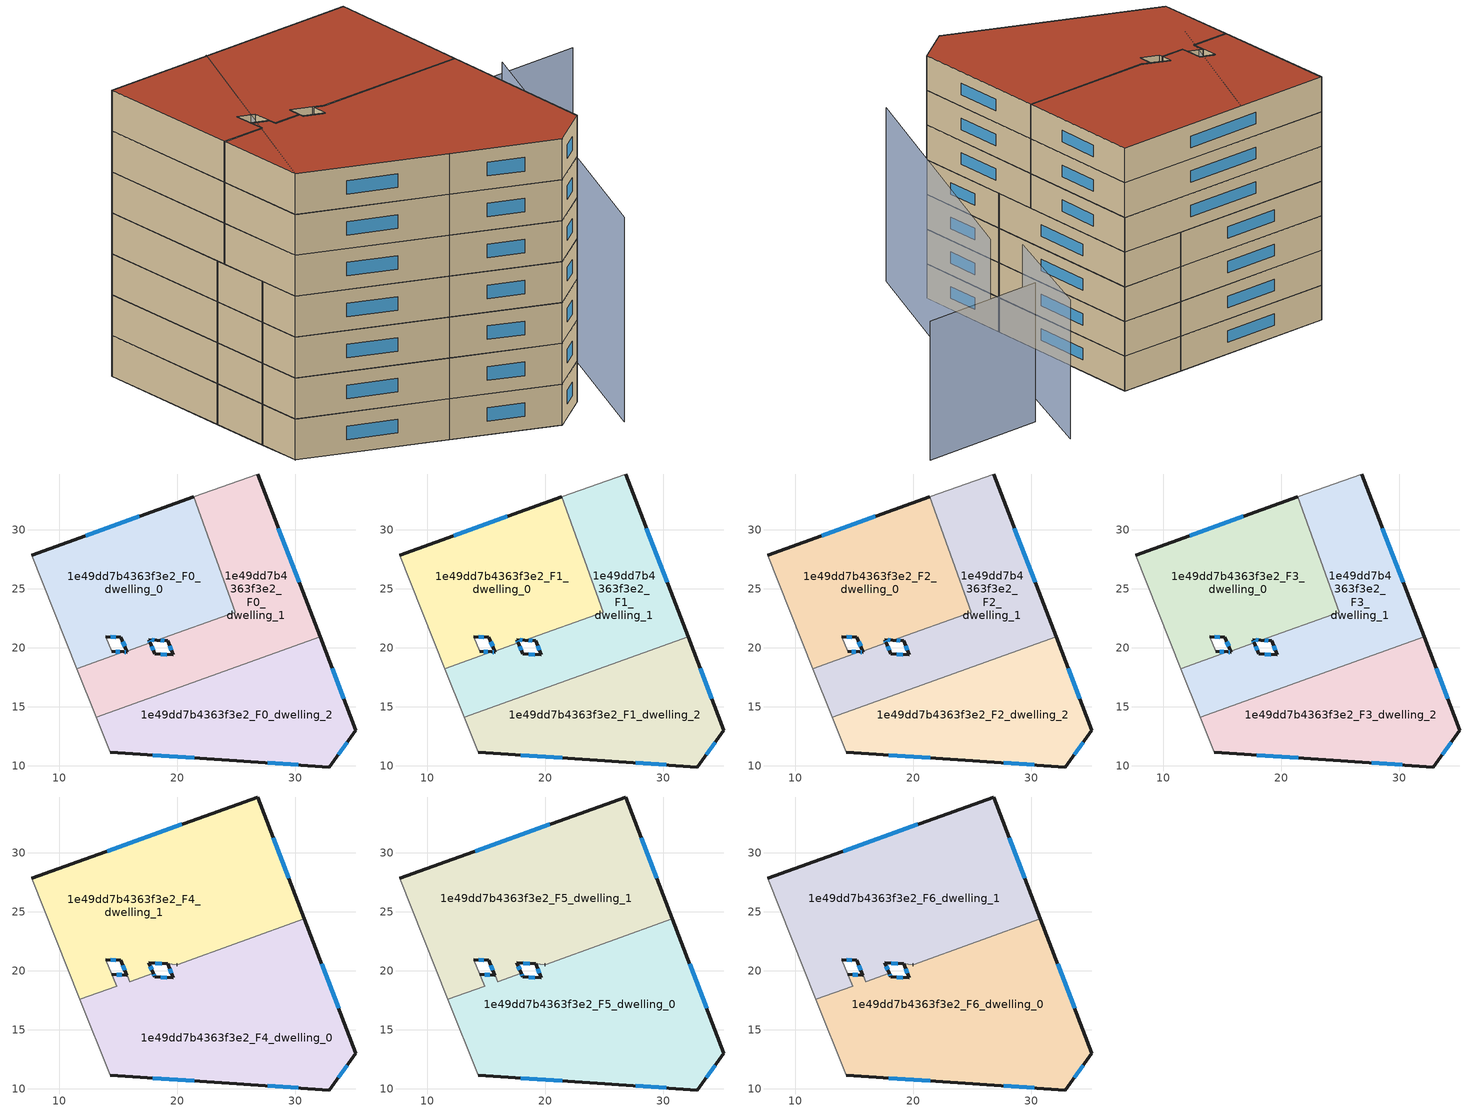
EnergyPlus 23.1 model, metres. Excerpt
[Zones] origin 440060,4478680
1e49dd7b4363f3e2_F0_dwelling_0
 floor ground (EU_floor_Construction): 24.89,23.01 21.39,32.78 7.65,27.85 11.5,18.21 15.48,19.64 14.46,19.7 13.94,20.95 15.21,20.88 15.7,19.72 17.69,20.43 17.59,20.68 18.27,20.64 z0
 wall outside (EU_wall_Construction): 18.27,20.64 17.59,20.68 17.69,20.43 / 15.7,19.72 15.21,20.88 13.94,20.95 / 14.46,19.7 15.48,19.64 / 7.65,27.85 21.39,32.78 z0:3
 wall adiabatic (EU_wall_Construction): 13.94,20.95 14.46,19.7 / 11.5,18.21 7.65,27.85 z0:3
 wall to 1e49dd7b4363f3e2_F0_dwelling_1 (EU_wall_Construction): 21.39,32.78 24.89,23.01 18.27,20.64 / 17.69,20.43 15.7,19.72 / 15.48,19.64 11.5,18.21 z0:3
 window (EU_Window_Construction): 18.04,20.65 17.82,20.67 / 17.63,20.6 17.66,20.52 / 15.54,20.11 15.37,20.49 / 14.78,20.9 14.36,20.93 / 14.8,19.68 15.14,19.66 / 12.24,29.5 16.8,31.13 z1:2
1e49dd7b4363f3e2_F0_dwelling_1
 floor ground (EU_floor_Construction): 32.1,20.93 26.8,34.72 21.39,32.78 24.89,23.01 18.27,20.64 19.21,20.57 19.64,19.39 18.07,19.49 17.69,20.43 15.7,19.72 15.74,19.62 15.48,19.64 11.5,18.21 13.13,14.12 z0
 wall outside (EU_wall_Construction): 15.48,19.64 15.74,19.62 15.7,19.72 / 17.69,20.43 18.07,19.49 19.64,19.39 19.21,20.57 18.27,20.64 / 26.8,34.72 32.1,20.93 z0:3
 wall adiabatic (EU_wall_Construction): 21.39,32.78 26.8,34.72 / 13.13,14.12 11.5,18.21 z0:3
 wall to 1e49dd7b4363f3e2_F0_dwelling_2 (EU_wall_Construction): 32.1,20.93 13.13,14.13 z0:3
 window (EU_Window_Construction): 15.57,19.63 15.65,19.63 / 17.82,20.12 17.95,19.81 / 18.6,19.46 19.12,19.43 / 19.5,19.79 19.35,20.18 / 18.89,20.59 18.58,20.62 / 28.57,30.11 30.33,25.54 z1:2
1e49dd7b4363f3e2_F0_dwelling_2
 floor ground (EU_floor_Construction): 32.89,9.89 35.14,13.02 32.1,20.93 13.13,14.12 14.33,11.13 25.04,10.43 z0
 wall outside (EU_wall_Construction): 32.1,20.93 35.14,13.02 32.89,9.89 25.04,10.43 14.33,11.13 z0:3
 wall adiabatic (EU_wall_Construction): 14.33,11.13 13.13,14.12 z0:3
 window (EU_Window_Construction): 33.12,18.28 34.13,15.66 / 34.39,11.97 33.64,10.94 / 30.26,10.08 27.66,10.25 / 21.46,10.67 17.91,10.9 z1:2
1e49dd7b4363f3e2_F1_dwelling_0
 floor to 1e49dd7b4363f3e2_F0_dwelling_0 (EU_floor_Construction): 24.89,23.01 21.39,32.78 7.65,27.85 11.5,18.21 15.48,19.64 14.46,19.7 13.94,20.95 15.21,20.88 15.7,19.72 17.69,20.43 17.59,20.68 18.27,20.64 z3
 wall outside (EU_wall_Construction): 18.27,20.64 17.59,20.68 17.69,20.43 / 15.7,19.72 15.21,20.88 13.94,20.95 / 14.46,19.7 15.48,19.64 / 7.65,27.85 21.39,32.78 z3:6
 wall adiabatic (EU_wall_Construction): 13.94,20.95 14.46,19.7 / 11.5,18.21 7.65,27.85 z3:6
 wall to 1e49dd7b4363f3e2_F1_dwelling_1 (EU_wall_Construction): 21.39,32.78 24.89,23.01 18.27,20.64 / 17.69,20.43 15.7,19.72 / 15.48,19.64 11.5,18.21 z3:6
 window (EU_Window_Construction): 18.04,20.65 17.82,20.67 / 17.63,20.6 17.66,20.52 / 15.54,20.11 15.37,20.49 / 14.78,20.9 14.36,20.93 / 14.8,19.68 15.14,19.66 / 12.24,29.5 16.8,31.13 z4:5
1e49dd7b4363f3e2_F1_dwelling_1
 floor to 1e49dd7b4363f3e2_F0_dwelling_1 (EU_floor_Construction): 32.1,20.93 26.8,34.72 21.39,32.78 24.89,23.01 18.27,20.64 19.21,20.57 19.64,19.39 18.07,19.49 17.69,20.43 15.7,19.72 15.74,19.62 15.48,19.64 11.5,18.21 13.13,14.12 z3
 wall outside (EU_wall_Construction): 15.48,19.64 15.74,19.62 15.7,19.72 / 17.69,20.43 18.07,19.49 19.64,19.39 19.21,20.57 18.27,20.64 / 26.8,34.72 32.1,20.93 z3:6
 wall adiabatic (EU_wall_Construction): 21.39,32.78 26.8,34.72 / 13.13,14.12 11.5,18.21 z3:6
 wall to 1e49dd7b4363f3e2_F1_dwelling_2 (EU_wall_Construction): 32.1,20.93 13.13,14.13 z3:6
 window (EU_Window_Construction): 15.57,19.63 15.65,19.63 / 17.82,20.12 17.95,19.81 / 18.6,19.46 19.12,19.43 / 19.5,19.79 19.35,20.18 / 18.89,20.59 18.58,20.62 / 28.57,30.11 30.33,25.54 z4:5
1e49dd7b4363f3e2_F1_dwelling_2
 floor to 1e49dd7b4363f3e2_F0_dwelling_2 (EU_floor_Construction): 32.89,9.89 35.14,13.02 32.1,20.93 13.13,14.12 14.33,11.13 25.04,10.43 z3
 wall outside (EU_wall_Construction): 32.1,20.93 35.14,13.02 32.89,9.89 25.04,10.43 14.33,11.13 z3:6
 wall adiabatic (EU_wall_Construction): 14.33,11.13 13.13,14.12 z3:6
 window (EU_Window_Construction): 33.12,18.28 34.13,15.66 / 34.39,11.97 33.64,10.94 / 30.26,10.08 27.66,10.25 / 21.46,10.67 17.91,10.9 z4:5
1e49dd7b4363f3e2_F2_dwelling_0
 floor to 1e49dd7b4363f3e2_F1_dwelling_0 (EU_floor_Construction): 24.89,23.01 21.39,32.78 7.65,27.85 11.5,18.21 15.48,19.64 14.46,19.7 13.94,20.95 15.21,20.88 15.7,19.72 17.69,20.43 17.59,20.68 18.27,20.64 z6
 wall outside (EU_wall_Construction): 18.27,20.64 17.59,20.68 17.69,20.43 / 15.7,19.72 15.21,20.88 13.94,20.95 / 14.46,19.7 15.48,19.64 / 7.65,27.85 21.39,32.78 z6:9
 wall adiabatic (EU_wall_Construction): 13.94,20.95 14.46,19.7 / 11.5,18.21 7.65,27.85 z6:9
 wall to 1e49dd7b4363f3e2_F2_dwelling_1 (EU_wall_Construction): 21.39,32.78 24.89,23.01 18.27,20.64 / 17.69,20.43 15.7,19.72 / 15.48,19.64 11.5,18.21 z6:9
 window (EU_Window_Construction): 18.04,20.65 17.82,20.67 / 17.63,20.6 17.66,20.52 / 15.54,20.11 15.37,20.49 / 14.78,20.9 14.36,20.93 / 14.8,19.68 15.14,19.66 / 12.24,29.5 16.8,31.13 z7:8
1e49dd7b4363f3e2_F2_dwelling_1
 floor to 1e49dd7b4363f3e2_F1_dwelling_1 (EU_floor_Construction): 32.1,20.93 26.8,34.72 21.39,32.78 24.89,23.01 18.27,20.64 19.21,20.57 19.64,19.39 18.07,19.49 17.69,20.43 15.7,19.72 15.74,19.62 15.48,19.64 11.5,18.21 13.13,14.12 z6
 wall outside (EU_wall_Construction): 15.48,19.64 15.74,19.62 15.7,19.72 / 17.69,20.43 18.07,19.49 19.64,19.39 19.21,20.57 18.27,20.64 / 26.8,34.72 32.1,20.93 z6:9
 wall adiabatic (EU_wall_Construction): 21.39,32.78 26.8,34.72 / 13.13,14.12 11.5,18.21 z6:9
 wall to 1e49dd7b4363f3e2_F2_dwelling_2 (EU_wall_Construction): 32.1,20.93 13.13,14.13 z6:9
 window (EU_Window_Construction): 15.57,19.63 15.65,19.63 / 17.82,20.12 17.95,19.81 / 18.6,19.46 19.12,19.43 / 19.5,19.79 19.35,20.18 / 18.89,20.59 18.58,20.62 / 28.57,30.11 30.33,25.54 z7:8
1e49dd7b4363f3e2_F2_dwelling_2
 floor to 1e49dd7b4363f3e2_F1_dwelling_2 (EU_floor_Construction): 32.89,9.89 35.14,13.02 32.1,20.93 13.13,14.12 14.33,11.13 25.04,10.43 z6
 wall outside (EU_wall_Construction): 32.1,20.93 35.14,13.02 32.89,9.89 25.04,10.43 14.33,11.13 z6:9
 wall adiabatic (EU_wall_Construction): 14.33,11.13 13.13,14.12 z6:9
 window (EU_Window_Construction): 33.12,18.28 34.13,15.66 / 34.39,11.97 33.64,10.94 / 30.26,10.08 27.66,10.25 / 21.46,10.67 17.91,10.9 z7:8
1e49dd7b4363f3e2_F3_dwelling_0
 floor to 1e49dd7b4363f3e2_F2_dwelling_0 (EU_floor_Construction): 24.89,23.01 21.39,32.78 7.65,27.85 11.5,18.21 15.48,19.64 14.46,19.7 13.94,20.95 15.21,20.88 15.7,19.72 17.69,20.43 17.59,20.68 18.27,20.64 z9
 wall outside (EU_wall_Construction): 18.27,20.64 17.59,20.68 17.69,20.43 / 15.7,19.72 15.21,20.88 13.94,20.95 / 14.46,19.7 15.48,19.64 / 7.65,27.85 21.39,32.78 z9:12
 wall adiabatic (EU_wall_Construction): 13.94,20.95 14.46,19.7 / 11.5,18.21 7.65,27.85 z9:12
 wall to 1e49dd7b4363f3e2_F3_dwelling_1 (EU_wall_Construction): 21.39,32.78 24.89,23.01 18.27,20.64 / 17.69,20.43 15.7,19.72 / 15.48,19.64 11.5,18.21 z9:12
 window (EU_Window_Construction): 18.04,20.65 17.82,20.67 / 17.63,20.6 17.66,20.52 / 15.54,20.11 15.37,20.49 / 14.78,20.9 14.36,20.93 / 14.8,19.68 15.14,19.66 / 12.24,29.5 16.8,31.13 z10:11
1e49dd7b4363f3e2_F3_dwelling_1
 floor to 1e49dd7b4363f3e2_F2_dwelling_1 (EU_floor_Construction): 32.1,20.93 26.8,34.72 21.39,32.78 24.89,23.01 18.27,20.64 19.21,20.57 19.64,19.39 18.07,19.49 17.69,20.43 15.7,19.72 15.74,19.62 15.48,19.64 11.5,18.21 13.13,14.12 z9
 wall outside (EU_wall_Construction): 15.48,19.64 15.74,19.62 15.7,19.72 / 17.69,20.43 18.07,19.49 19.64,19.39 19.21,20.57 18.27,20.64 / 26.8,34.72 32.1,20.93 z9:12
 wall adiabatic (EU_wall_Construction): 21.39,32.78 26.8,34.72 / 13.13,14.12 11.5,18.21 z9:12
 wall to 1e49dd7b4363f3e2_F3_dwelling_2 (EU_wall_Construction): 32.1,20.93 13.13,14.13 z9:12
 window (EU_Window_Construction): 15.57,19.63 15.65,19.63 / 17.82,20.12 17.95,19.81 / 18.6,19.46 19.12,19.43 / 19.5,19.79 19.35,20.18 / 18.89,20.59 18.58,20.62 / 28.57,30.11 30.33,25.54 z10:11
1e49dd7b4363f3e2_F3_dwelling_2
 floor to 1e49dd7b4363f3e2_F2_dwelling_2 (EU_floor_Construction): 32.89,9.89 35.14,13.02 32.1,20.93 13.13,14.12 14.33,11.13 25.04,10.43 z9
 wall outside (EU_wall_Construction): 32.1,20.93 35.14,13.02 32.89,9.89 25.04,10.43 14.33,11.13 z9:12
 wall adiabatic (EU_wall_Construction): 14.33,11.13 13.13,14.12 z9:12
 window (EU_Window_Construction): 33.12,18.28 34.13,15.66 / 34.39,11.97 33.64,10.94 / 30.26,10.08 27.66,10.25 / 21.46,10.67 17.91,10.9 z10:11
1e49dd7b4363f3e2_F4_dwelling_0
 floor to 1e49dd7b4363f3e2_F3_dwelling_0 (EU_floor_Construction): 15.48,19.64 14.46,19.7 14.62,19.33 z12
 floor to 1e49dd7b4363f3e2_F3_dwelling_1 (EU_floor_Construction): 32.1,20.93 30.77,24.39 19.97,20.52 19.21,20.57 19.64,19.39 18.07,19.49 17.95,19.79 15.97,19.08 15.74,19.62 15.48,19.64 14.62,19.33 14.88,18.69 11.75,17.57 13.13,14.13 z12
 floor to 1e49dd7b4363f3e2_F3_dwelling_2 (EU_floor_Construction): 32.89,9.89 35.14,13.02 32.1,20.93 13.13,14.13 14.33,11.13 25.04,10.43 z12
 wall outside (EU_wall_Construction): 14.46,19.7 15.74,19.62 / 17.95,19.79 18.07,19.49 19.64,19.39 19.21,20.57 / 30.77,24.39 35.14,13.02 32.89,9.89 25.04,10.43 14.33,11.13 z12:15; 15.97,19.08,15 15.98,19.08,12 15.98,19.08,15; 19.97,20.52,15 19.98,20.52,12 19.98,20.52,15
 wall adiabatic (EU_wall_Construction): 14.33,11.13 11.75,17.57 14.89,18.69 14.46,19.7 z12:15
 wall to 1e49dd7b4363f3e2_F4_dwelling_1 (EU_wall_Construction): 15.74,19.62 15.97,19.08 / 15.98,19.08 17.95,19.79 / 19.21,20.57 19.97,20.52 / 19.98,20.52 30.77,24.39 z12:15
 window (EU_Window_Construction): 14.89,19.67 15.31,19.65 / 17.99,19.69 18.03,19.59 / 18.6,19.46 19.12,19.43 / 19.5,19.79 19.35,20.18 / 32.23,20.59 33.68,16.82 / 34.39,11.97 33.64,10.94 / 30.26,10.08 27.66,10.25 / 21.46,10.67 17.91,10.9 z13:14
1e49dd7b4363f3e2_F4_dwelling_1
 floor to 1e49dd7b4363f3e2_F3_dwelling_0 (EU_floor_Construction): 24.89,23.01 21.39,32.78 7.65,27.85 11.5,18.21 14.62,19.33 13.94,20.95 15.21,20.88 15.7,19.72 17.69,20.43 17.59,20.68 18.27,20.64 z12
 floor to 1e49dd7b4363f3e2_F3_dwelling_1 (EU_floor_Construction): 17.95,19.79 17.69,20.43 15.7,19.72 15.72,19.67 15.75,19.61 15.98,19.08 z12; 30.77,24.39 26.8,34.72 21.39,32.78 24.89,23.01 18.27,20.64 19.98,20.52 z12; 14.88,18.69 14.62,19.33 11.5,18.21 11.75,17.57 z12
 wall outside (EU_wall_Construction): 15.74,19.63 15.21,20.88 13.94,20.95 / 7.65,27.85 26.8,34.72 30.77,24.39 / 19.21,20.57 17.59,20.68 17.95,19.79 z12:15; 15.74,19.63,15 15.74,19.62,12 15.74,19.63,12; 19.97,20.52,15 19.98,20.52,12 19.97,20.52,12; 15.97,19.08,15 15.98,19.08,12 15.97,19.08,12
 wall adiabatic (EU_wall_Construction): 13.94,20.95 14.89,18.69 / 14.88,18.69 11.75,17.57 7.65,27.85 z12:15; 14.88,18.69,15 14.89,18.69,12 14.88,18.69,12
 window (EU_Window_Construction): 15.56,20.05 15.39,20.46 / 14.78,20.9 14.36,20.93 / 14.05,30.14 20.4,32.42 / 28.13,31.27 29.44,27.84 / 17.71,20.39 17.83,20.09 / 18.67,20.61 18.13,20.65 z13:14
1e49dd7b4363f3e2_F5_dwelling_0
 floor to 1e49dd7b4363f3e2_F4_dwelling_0 (EU_floor_Construction): 32.89,9.89 35.14,13.02 30.77,24.39 19.97,20.52 19.21,20.57 19.64,19.39 18.07,19.49 17.95,19.79 15.97,19.08 15.74,19.62 14.46,19.7 14.88,18.69 11.75,17.57 14.33,11.13 25.04,10.43 z15
 wall outside (EU_wall_Construction): 14.46,19.7 15.74,19.62 / 17.95,19.79 18.07,19.49 19.64,19.39 19.21,20.57 / 30.77,24.39 35.14,13.02 32.89,9.89 25.04,10.43 14.33,11.13 z15:18; 15.97,19.08,18 15.98,19.08,15 15.98,19.08,18; 19.97,20.52,18 19.98,20.52,15 19.98,20.52,18
 wall adiabatic (EU_wall_Construction): 14.33,11.13 11.75,17.57 14.89,18.69 14.46,19.7 z15:18
 wall to 1e49dd7b4363f3e2_F5_dwelling_1 (EU_wall_Construction): 15.74,19.62 15.97,19.08 / 15.98,19.08 17.95,19.79 / 19.21,20.57 19.97,20.52 / 19.98,20.52 30.77,24.39 z15:18
 window (EU_Window_Construction): 14.89,19.67 15.31,19.65 / 17.99,19.69 18.03,19.59 / 18.6,19.46 19.12,19.43 / 19.5,19.79 19.35,20.18 / 32.23,20.59 33.68,16.82 / 34.39,11.97 33.64,10.94 / 30.26,10.08 27.66,10.25 / 21.46,10.67 17.91,10.9 z16:17
1e49dd7b4363f3e2_F5_dwelling_1
 floor to 1e49dd7b4363f3e2_F4_dwelling_1 (EU_floor_Construction): 30.77,24.39 26.8,34.72 7.65,27.85 11.75,17.57 14.88,18.69 13.94,20.95 15.21,20.88 15.98,19.08 17.95,19.79 17.59,20.68 19.98,20.52 z15
 wall outside (EU_wall_Construction): 15.74,19.63 15.21,20.88 13.94,20.95 / 7.65,27.85 26.8,34.72 30.77,24.39 / 19.21,20.57 17.59,20.68 17.95,19.79 z15:18; 15.74,19.63,18 15.74,19.62,15 15.74,19.63,15; 19.97,20.52,18 19.98,20.52,15 19.97,20.52,15; 15.97,19.08,18 15.98,19.08,15 15.97,19.08,15
 wall adiabatic (EU_wall_Construction): 13.94,20.95 14.89,18.69 / 14.88,18.69 11.75,17.57 7.65,27.85 z15:18; 14.88,18.69,18 14.89,18.69,15 14.88,18.69,15
 window (EU_Window_Construction): 15.56,20.05 15.39,20.46 / 14.78,20.9 14.36,20.93 / 14.05,30.14 20.4,32.42 / 28.13,31.27 29.44,27.84 / 17.71,20.39 17.83,20.09 / 18.67,20.61 18.13,20.65 z16:17
1e49dd7b4363f3e2_F6_dwelling_0
 floor to 1e49dd7b4363f3e2_F5_dwelling_0 (EU_floor_Construction): 32.89,9.89 35.14,13.02 30.77,24.39 19.97,20.52 19.21,20.57 19.64,19.39 18.07,19.49 17.95,19.79 15.97,19.08 15.74,19.62 14.46,19.7 14.88,18.69 11.75,17.57 14.33,11.13 25.04,10.43 z18
 wall outside (EU_wall_Construction): 14.46,19.7 15.74,19.62 / 17.95,19.79 18.07,19.49 19.64,19.39 19.21,20.57 / 30.77,24.39 35.14,13.02 32.89,9.89 25.04,10.43 14.33,11.13 z18:21; 15.97,19.08,21 15.98,19.08,18 15.98,19.08,21; 19.97,20.52,21 19.98,20.52,18 19.98,20.52,21
 wall adiabatic (EU_wall_Construction): 14.33,11.13 11.75,17.57 14.89,18.69 14.46,19.7 z18:21
 wall to 1e49dd7b4363f3e2_F6_dwelling_1 (EU_wall_Construction): 15.74,19.62 15.97,19.08 / 15.98,19.08 17.95,19.79 / 19.21,20.57 19.97,20.52 / 19.98,20.52 30.77,24.39 z18:21
 window (EU_Window_Construction): 14.89,19.67 15.31,19.65 / 17.99,19.69 18.03,19.59 / 18.6,19.46 19.12,19.43 / 19.5,19.79 19.35,20.18 / 32.23,20.59 33.68,16.82 / 34.39,11.97 33.64,10.94 / 30.26,10.08 27.66,10.25 / 21.46,10.67 17.91,10.9 z19:20
 roof outside (EU_roof_Construction): 30.77,24.39 35.14,13.02 32.89,9.89 25.04,10.43 14.33,11.13 11.75,17.57 14.88,18.69 14.46,19.7 15.74,19.62 15.97,19.08 17.95,19.79 18.07,19.49 19.64,19.39 19.21,20.57 19.97,20.52 z21
1e49dd7b4363f3e2_F6_dwelling_1
 floor to 1e49dd7b4363f3e2_F5_dwelling_1 (EU_floor_Construction): 30.77,24.39 26.8,34.72 7.65,27.85 11.75,17.57 14.88,18.69 13.94,20.95 15.21,20.88 15.98,19.08 17.95,19.79 17.59,20.68 19.98,20.52 z18
 wall outside (EU_wall_Construction): 15.74,19.63 15.21,20.88 13.94,20.95 / 7.65,27.85 26.8,34.72 30.77,24.39 / 19.21,20.57 17.59,20.68 17.95,19.79 z18:21; 15.74,19.63,21 15.74,19.62,18 15.74,19.63,18; 19.97,20.52,21 19.98,20.52,18 19.97,20.52,18; 15.97,19.08,21 15.98,19.08,18 15.97,19.08,18
 wall adiabatic (EU_wall_Construction): 13.94,20.95 14.89,18.69 / 14.88,18.69 11.75,17.57 7.65,27.85 z18:21; 14.88,18.69,21 14.89,18.69,18 14.88,18.69,18
 window (EU_Window_Construction): 15.56,20.05 15.39,20.46 / 14.78,20.9 14.36,20.93 / 14.05,30.14 20.4,32.42 / 28.13,31.27 29.44,27.84 / 17.71,20.39 17.83,20.09 / 18.67,20.61 18.13,20.65 z19:20
 roof outside (EU_roof_Construction): 26.8,34.72 30.77,24.39 19.97,20.52 17.59,20.68 17.95,19.79 15.97,19.08 15.21,20.88 13.94,20.95 14.88,18.69 11.75,17.57 7.65,27.85 z21
shading: 36.95,8.94 38.13,34.71 / 26.8,34.72 15.48,30.38 z0:15; 15.49,30.7 14.33,11.13 z0:21; 45.66,41.21 35.4,37.51 / 33.77,30.53 33.99,41.43 z0:12
[Building]
EU S2 Campaign: North Axis=0; Terrain=City; Solar Distribution=FullExterior
[Site:Location]
Madrid: Latitude=40.5; Longitude=-3.5; Time Zone=1; Elevation=609
[SizingPeriod:WeatherFileDays]
AnnualSizingPeriod: Begin Month=1; Begin Day of Month=1; End Month=12; End Day of Month=31; Day of Week for Start Day=Monday; Use Weather File Daylight Saving Period=No; Use Weather File Rain and Snow Indicators=No
[MATERIAL]
EU_InternalMass_Material: Roughness=MediumRough; Thickness=0.1; Conductivity=1; Density=1800; Specific Heat=900; Thermal Absorptance=0.9; Solar Absorptance=0.7; Visible Absorptance=0.7
[MATERIAL:NOMASS] Roughness=MediumRough; Thermal Absorptance=0.9; Solar Absorptance=0.7; Visible Absorptance=0.7
Name | Thermal Resistance
EU_wall_NoMass | 0.459673
EU_roof_NoMass | 0.495815
EU_floor_NoMass | 0.788942
[WINDOWMATERIAL:SIMPLEGLAZINGSYSTEM]
EU_Window_SimpleGlazing: UFactor=4.26103; Solar Heat Gain Coefficient=0.85; Visible Transmittance=0.85
[CONSTRUCTION]
EU_wall_Construction: EU_wall_NoMass
EU_roof_Construction: EU_roof_NoMass
EU_floor_Construction: EU_floor_NoMass
EU_InternalMass_Construction: EU_InternalMass_Material
EU_Window_Construction: EU_Window_SimpleGlazing
[ZONE] Type=1; Multiplier=1; Ceiling Height=autocalculate; Floor Area=autocalculate; Part of Total Floor Area=Yes
Name | Volume
1e49dd7b4363f3e2_F0_dwelling_0 | 443.515
1e49dd7b4363f3e2_F1_dwelling_0; 1e49dd7b4363f3e2_F2_dwelling_0; 1e49dd7b4363f3e2_F3_dwelling_0 | 443.514
1e49dd7b4363f3e2_F4_dwelling_0 | 668.526
1e49dd7b4363f3e2_F5_dwelling_0; 1e49dd7b4363f3e2_F6_dwelling_0 | 668.533
1e49dd7b4363f3e2_F0_dwelling_1 | 443.541
1e49dd7b4363f3e2_F1_dwelling_1; 1e49dd7b4363f3e2_F2_dwelling_1; 1e49dd7b4363f3e2_F3_dwelling_1 | 443.542
1e49dd7b4363f3e2_F4_dwelling_1 | 662.065
1e49dd7b4363f3e2_F5_dwelling_1; 1e49dd7b4363f3e2_F6_dwelling_1 | 662.07
1e49dd7b4363f3e2_F0_dwelling_2; 1e49dd7b4363f3e2_F1_dwelling_2; 1e49dd7b4363f3e2_F2_dwelling_2; 1e49dd7b4363f3e2_F3_dwelling_2 | 443.555
[INTERNALMASS] Construction=EU_InternalMass_Construction
Name | Zone or ZoneList | Surface Area
1e49dd7b4363f3e2_F0_dwelling_0_EU_InternalMass | 1e49dd7b4363f3e2_F0_dwelling_0 | 147.838
1e49dd7b4363f3e2_F0_dwelling_1_EU_InternalMass | 1e49dd7b4363f3e2_F0_dwelling_1 | 147.847
1e49dd7b4363f3e2_F0_dwelling_2_EU_InternalMass | 1e49dd7b4363f3e2_F0_dwelling_2 | 147.85
1e49dd7b4363f3e2_F1_dwelling_0_EU_InternalMass | 1e49dd7b4363f3e2_F1_dwelling_0 | 147.838
1e49dd7b4363f3e2_F1_dwelling_1_EU_InternalMass | 1e49dd7b4363f3e2_F1_dwelling_1 | 147.847
1e49dd7b4363f3e2_F1_dwelling_2_EU_InternalMass | 1e49dd7b4363f3e2_F1_dwelling_2 | 147.85
1e49dd7b4363f3e2_F2_dwelling_0_EU_InternalMass | 1e49dd7b4363f3e2_F2_dwelling_0 | 147.838
1e49dd7b4363f3e2_F2_dwelling_1_EU_InternalMass | 1e49dd7b4363f3e2_F2_dwelling_1 | 147.847
1e49dd7b4363f3e2_F2_dwelling_2_EU_InternalMass | 1e49dd7b4363f3e2_F2_dwelling_2 | 147.85
1e49dd7b4363f3e2_F3_dwelling_0_EU_InternalMass | 1e49dd7b4363f3e2_F3_dwelling_0 | 147.838
1e49dd7b4363f3e2_F3_dwelling_1_EU_InternalMass | 1e49dd7b4363f3e2_F3_dwelling_1 | 147.847
1e49dd7b4363f3e2_F3_dwelling_2_EU_InternalMass | 1e49dd7b4363f3e2_F3_dwelling_2 | 147.85
1e49dd7b4363f3e2_F4_dwelling_0_EU_InternalMass | 1e49dd7b4363f3e2_F4_dwelling_0 | 222.842
1e49dd7b4363f3e2_F4_dwelling_1_EU_InternalMass | 1e49dd7b4363f3e2_F4_dwelling_1 | 220.699
1e49dd7b4363f3e2_F5_dwelling_0_EU_InternalMass | 1e49dd7b4363f3e2_F5_dwelling_0 | 222.842
1e49dd7b4363f3e2_F5_dwelling_1_EU_InternalMass | 1e49dd7b4363f3e2_F5_dwelling_1 | 220.699
1e49dd7b4363f3e2_F6_dwelling_0_EU_InternalMass | 1e49dd7b4363f3e2_F6_dwelling_0 | 222.842
1e49dd7b4363f3e2_F6_dwelling_1_EU_InternalMass | 1e49dd7b4363f3e2_F6_dwelling_1 | 220.699
[OTHEREQUIPMENT] Fuel Type=Electricity; Design Level Calculation Method=Watts/Area; Power per Zone Floor Area=1; Fraction Latent=0; Fraction Radiant=0; Fraction Lost=0; Carbon Dioxide Generation Rate=0; EndUse Subcategory=EU_Step8_InternalGains
Name | Zone or ZoneList or Space or SpaceList | Schedule
EU_Step8_InternalGain_1e49dd7b4363f3e2_F0_dwelling_0_f000 | 1e49dd7b4363f3e2_F0_dwelling_0 | EU_Step8_GainSchedule_1e49dd7b4363f3e2_F0_dwelling_0_f000
EU_Step8_InternalGain_1e49dd7b4363f3e2_F0_dwelling_1_f000 | 1e49dd7b4363f3e2_F0_dwelling_1 | EU_Step8_GainSchedule_1e49dd7b4363f3e2_F0_dwelling_1_f000
EU_Step8_InternalGain_1e49dd7b4363f3e2_F0_dwelling_2_f000 | 1e49dd7b4363f3e2_F0_dwelling_2 | EU_Step8_GainSchedule_1e49dd7b4363f3e2_F0_dwelling_2_f000
EU_Step8_InternalGain_1e49dd7b4363f3e2_F1_dwelling_0_f000 | 1e49dd7b4363f3e2_F1_dwelling_0 | EU_Step8_GainSchedule_1e49dd7b4363f3e2_F1_dwelling_0_f000
EU_Step8_InternalGain_1e49dd7b4363f3e2_F1_dwelling_1_f000 | 1e49dd7b4363f3e2_F1_dwelling_1 | EU_Step8_GainSchedule_1e49dd7b4363f3e2_F1_dwelling_1_f000
EU_Step8_InternalGain_1e49dd7b4363f3e2_F1_dwelling_2_f000 | 1e49dd7b4363f3e2_F1_dwelling_2 | EU_Step8_GainSchedule_1e49dd7b4363f3e2_F1_dwelling_2_f000
EU_Step8_InternalGain_1e49dd7b4363f3e2_F2_dwelling_0_f000 | 1e49dd7b4363f3e2_F2_dwelling_0 | EU_Step8_GainSchedule_1e49dd7b4363f3e2_F2_dwelling_0_f000
EU_Step8_InternalGain_1e49dd7b4363f3e2_F2_dwelling_1_f000 | 1e49dd7b4363f3e2_F2_dwelling_1 | EU_Step8_GainSchedule_1e49dd7b4363f3e2_F2_dwelling_1_f000
EU_Step8_InternalGain_1e49dd7b4363f3e2_F2_dwelling_2_f000 | 1e49dd7b4363f3e2_F2_dwelling_2 | EU_Step8_GainSchedule_1e49dd7b4363f3e2_F2_dwelling_2_f000
EU_Step8_InternalGain_1e49dd7b4363f3e2_F3_dwelling_0_f000 | 1e49dd7b4363f3e2_F3_dwelling_0 | EU_Step8_GainSchedule_1e49dd7b4363f3e2_F3_dwelling_0_f000
EU_Step8_InternalGain_1e49dd7b4363f3e2_F3_dwelling_1_f000 | 1e49dd7b4363f3e2_F3_dwelling_1 | EU_Step8_GainSchedule_1e49dd7b4363f3e2_F3_dwelling_1_f000
EU_Step8_InternalGain_1e49dd7b4363f3e2_F3_dwelling_2_f000 | 1e49dd7b4363f3e2_F3_dwelling_2 | EU_Step8_GainSchedule_1e49dd7b4363f3e2_F3_dwelling_2_f000
EU_Step8_InternalGain_1e49dd7b4363f3e2_F4_dwelling_0_f000 | 1e49dd7b4363f3e2_F4_dwelling_0 | EU_Step8_GainSchedule_1e49dd7b4363f3e2_F4_dwelling_0_f000
EU_Step8_InternalGain_1e49dd7b4363f3e2_F4_dwelling_1_f000 | 1e49dd7b4363f3e2_F4_dwelling_1 | EU_Step8_GainSchedule_1e49dd7b4363f3e2_F4_dwelling_1_f000
EU_Step8_InternalGain_1e49dd7b4363f3e2_F5_dwelling_0_f000 | 1e49dd7b4363f3e2_F5_dwelling_0 | EU_Step8_GainSchedule_1e49dd7b4363f3e2_F5_dwelling_0_f000
EU_Step8_InternalGain_1e49dd7b4363f3e2_F5_dwelling_1_f000 | 1e49dd7b4363f3e2_F5_dwelling_1 | EU_Step8_GainSchedule_1e49dd7b4363f3e2_F5_dwelling_1_f000
EU_Step8_InternalGain_1e49dd7b4363f3e2_F6_dwelling_0_f000 | 1e49dd7b4363f3e2_F6_dwelling_0 | EU_Step8_GainSchedule_1e49dd7b4363f3e2_F6_dwelling_0_f000
EU_Step8_InternalGain_1e49dd7b4363f3e2_F6_dwelling_1_f000 | 1e49dd7b4363f3e2_F6_dwelling_1 | EU_Step8_GainSchedule_1e49dd7b4363f3e2_F6_dwelling_1_f000
[ZONEVENTILATION:DESIGNFLOWRATE] Schedule=EU_AlwaysOn; Design Flow Rate Calculation Method=AirChanges/Hour; Air Changes per Hour=0.719161; Ventilation Type=Natural; Fan Pressure Rise=0; Fan Total Efficiency=1; Constant Term Coefficient=1; Temperature Term Coefficient=0; Velocity Term Coefficient=0; Velocity Squared Term Coefficient=0; Minimum Indoor Temperature=-100; Maximum Indoor Temperature=100; Delta Temperature=-100; Minimum Outdoor Temperature=-100; Maximum Outdoor Temperature=100; Maximum Wind Speed=40
Name | Zone or ZoneList or Space or SpaceList
EU_ConstantAir_1e49dd7b4363f3e2_F0_dwelling_0 | 1e49dd7b4363f3e2_F0_dwelling_0
EU_ConstantAir_1e49dd7b4363f3e2_F0_dwelling_1 | 1e49dd7b4363f3e2_F0_dwelling_1
EU_ConstantAir_1e49dd7b4363f3e2_F0_dwelling_2 | 1e49dd7b4363f3e2_F0_dwelling_2
EU_ConstantAir_1e49dd7b4363f3e2_F1_dwelling_0 | 1e49dd7b4363f3e2_F1_dwelling_0
EU_ConstantAir_1e49dd7b4363f3e2_F1_dwelling_1 | 1e49dd7b4363f3e2_F1_dwelling_1
EU_ConstantAir_1e49dd7b4363f3e2_F1_dwelling_2 | 1e49dd7b4363f3e2_F1_dwelling_2
EU_ConstantAir_1e49dd7b4363f3e2_F2_dwelling_0 | 1e49dd7b4363f3e2_F2_dwelling_0
EU_ConstantAir_1e49dd7b4363f3e2_F2_dwelling_1 | 1e49dd7b4363f3e2_F2_dwelling_1
EU_ConstantAir_1e49dd7b4363f3e2_F2_dwelling_2 | 1e49dd7b4363f3e2_F2_dwelling_2
EU_ConstantAir_1e49dd7b4363f3e2_F3_dwelling_0 | 1e49dd7b4363f3e2_F3_dwelling_0
EU_ConstantAir_1e49dd7b4363f3e2_F3_dwelling_1 | 1e49dd7b4363f3e2_F3_dwelling_1
EU_ConstantAir_1e49dd7b4363f3e2_F3_dwelling_2 | 1e49dd7b4363f3e2_F3_dwelling_2
EU_ConstantAir_1e49dd7b4363f3e2_F4_dwelling_0 | 1e49dd7b4363f3e2_F4_dwelling_0
EU_ConstantAir_1e49dd7b4363f3e2_F4_dwelling_1 | 1e49dd7b4363f3e2_F4_dwelling_1
EU_ConstantAir_1e49dd7b4363f3e2_F5_dwelling_0 | 1e49dd7b4363f3e2_F5_dwelling_0
EU_ConstantAir_1e49dd7b4363f3e2_F5_dwelling_1 | 1e49dd7b4363f3e2_F5_dwelling_1
EU_ConstantAir_1e49dd7b4363f3e2_F6_dwelling_0 | 1e49dd7b4363f3e2_F6_dwelling_0
EU_ConstantAir_1e49dd7b4363f3e2_F6_dwelling_1 | 1e49dd7b4363f3e2_F6_dwelling_1
[HVACTEMPLATE:THERMOSTAT] Constant Heating Setpoint=20; Constant Cooling Setpoint=50
EU_HeatOnly_1e49dd7b4363f3e2_F0_dwelling_0; EU_HeatOnly_1e49dd7b4363f3e2_F0_dwelling_1; EU_HeatOnly_1e49dd7b4363f3e2_F0_dwelling_2; EU_HeatOnly_1e49dd7b4363f3e2_F1_dwelling_0; EU_HeatOnly_1e49dd7b4363f3e2_F1_dwelling_1; EU_HeatOnly_1e49dd7b4363f3e2_F1_dwelling_2; EU_HeatOnly_1e49dd7b4363f3e2_F2_dwelling_0; EU_HeatOnly_1e49dd7b4363f3e2_F2_dwelling_1; EU_HeatOnly_1e49dd7b4363f3e2_F2_dwelling_2; EU_HeatOnly_1e49dd7b4363f3e2_F3_dwelling_0; EU_HeatOnly_1e49dd7b4363f3e2_F3_dwelling_1; EU_HeatOnly_1e49dd7b4363f3e2_F3_dwelling_2; EU_HeatOnly_1e49dd7b4363f3e2_F4_dwelling_0; EU_HeatOnly_1e49dd7b4363f3e2_F4_dwelling_1; EU_HeatOnly_1e49dd7b4363f3e2_F5_dwelling_0; EU_HeatOnly_1e49dd7b4363f3e2_F5_dwelling_1; EU_HeatOnly_1e49dd7b4363f3e2_F6_dwelling_0; EU_HeatOnly_1e49dd7b4363f3e2_F6_dwelling_1
[HVACTEMPLATE:ZONE:IDEALLOADSAIRSYSTEM] System Availability Schedule=EU_AlwaysOn; Maximum Heating Supply Air Temperature=50; Minimum Cooling Supply Air Temperature=13; Maximum Heating Supply Air Humidity Ratio=0.0156; Minimum Cooling Supply Air Humidity Ratio=0.0077; Heating Limit=NoLimit; Cooling Limit=NoLimit; Heating Availability Schedule=EU_AlwaysOn; Cooling Availability Schedule=EU_CoolingOff; Dehumidification Control Type=ConstantSensibleHeatRatio; Cooling Sensible Heat Ratio=0.7; Dehumidification Setpoint=60; Humidification Control Type=None; Humidification Setpoint=30; Outdoor Air Method=None; Outdoor Air Flow Rate per Person=0.00944; Outdoor Air Flow Rate per Zone Floor Area=0; Outdoor Air Flow Rate per Zone=0; Demand Controlled Ventilation Type=None; Outdoor Air Economizer Type=NoEconomizer; Heat Recovery Type=None; Sensible Heat Recovery Effectiveness=0.7; Latent Heat Recovery Effectiveness=0.65
Name | Template Thermostat
1e49dd7b4363f3e2_F0_dwelling_0 | EU_HeatOnly_1e49dd7b4363f3e2_F0_dwelling_0
1e49dd7b4363f3e2_F0_dwelling_1 | EU_HeatOnly_1e49dd7b4363f3e2_F0_dwelling_1
1e49dd7b4363f3e2_F0_dwelling_2 | EU_HeatOnly_1e49dd7b4363f3e2_F0_dwelling_2
1e49dd7b4363f3e2_F1_dwelling_0 | EU_HeatOnly_1e49dd7b4363f3e2_F1_dwelling_0
1e49dd7b4363f3e2_F1_dwelling_1 | EU_HeatOnly_1e49dd7b4363f3e2_F1_dwelling_1
1e49dd7b4363f3e2_F1_dwelling_2 | EU_HeatOnly_1e49dd7b4363f3e2_F1_dwelling_2
1e49dd7b4363f3e2_F2_dwelling_0 | EU_HeatOnly_1e49dd7b4363f3e2_F2_dwelling_0
1e49dd7b4363f3e2_F2_dwelling_1 | EU_HeatOnly_1e49dd7b4363f3e2_F2_dwelling_1
1e49dd7b4363f3e2_F2_dwelling_2 | EU_HeatOnly_1e49dd7b4363f3e2_F2_dwelling_2
1e49dd7b4363f3e2_F3_dwelling_0 | EU_HeatOnly_1e49dd7b4363f3e2_F3_dwelling_0
1e49dd7b4363f3e2_F3_dwelling_1 | EU_HeatOnly_1e49dd7b4363f3e2_F3_dwelling_1
1e49dd7b4363f3e2_F3_dwelling_2 | EU_HeatOnly_1e49dd7b4363f3e2_F3_dwelling_2
1e49dd7b4363f3e2_F4_dwelling_0 | EU_HeatOnly_1e49dd7b4363f3e2_F4_dwelling_0
1e49dd7b4363f3e2_F4_dwelling_1 | EU_HeatOnly_1e49dd7b4363f3e2_F4_dwelling_1
1e49dd7b4363f3e2_F5_dwelling_0 | EU_HeatOnly_1e49dd7b4363f3e2_F5_dwelling_0
1e49dd7b4363f3e2_F5_dwelling_1 | EU_HeatOnly_1e49dd7b4363f3e2_F5_dwelling_1
1e49dd7b4363f3e2_F6_dwelling_0 | EU_HeatOnly_1e49dd7b4363f3e2_F6_dwelling_0
1e49dd7b4363f3e2_F6_dwelling_1 | EU_HeatOnly_1e49dd7b4363f3e2_F6_dwelling_1
[SIZING:ZONE] Zone Cooling Design Supply Air Temperature Input Method=SupplyAirTemperature; Zone Cooling Design Supply Air Temperature=13; Zone Heating Design Supply Air Temperature Input Method=SupplyAirTemperature; Zone Heating Design Supply Air Temperature=50; Zone Cooling Design Supply Air Humidity Ratio=0.008; Zone Heating Design Supply Air Humidity Ratio=0.008; Cooling Design Air Flow Method=DesignDay; Cooling Design Air Flow Rate=0; Cooling Minimum Air Flow per Zone Floor Area=0.000762; Cooling Minimum Air Flow=0; Cooling Minimum Air Flow Fraction=0.2; Heating Design Air Flow Method=DesignDay; Heating Design Air Flow Rate=0; Heating Maximum Air Flow per Zone Floor Area=0.002032; Heating Maximum Air Flow=0.141576; Heating Maximum Air Flow Fraction=0.3; Account for Dedicated Outdoor Air System=No; Dedicated Outdoor Air System Control Strategy=NeutralSupplyAir; Dedicated Outdoor Air Low Setpoint Temperature for Design=autosize; Dedicated Outdoor Air High Setpoint Temperature for Design=autosize; Zone Load Sizing Method=Sensible Load Only No Latent Load; Zone Latent Cooling Design Supply Air Humidity Ratio Input Method=HumidityRatioDifference; Zone Cooling Design Supply Air Humidity Ratio Difference=0.005; Zone Latent Heating Design Supply Air Humidity Ratio Input Method=HumidityRatioDifference; Zone Humidification Design Supply Air Humidity Ratio Difference=0.005
1e49dd7b4363f3e2_F0_dwelling_0; 1e49dd7b4363f3e2_F0_dwelling_1; 1e49dd7b4363f3e2_F0_dwelling_2; 1e49dd7b4363f3e2_F1_dwelling_0; 1e49dd7b4363f3e2_F1_dwelling_1; 1e49dd7b4363f3e2_F1_dwelling_2; 1e49dd7b4363f3e2_F2_dwelling_0; 1e49dd7b4363f3e2_F2_dwelling_1; 1e49dd7b4363f3e2_F2_dwelling_2; 1e49dd7b4363f3e2_F3_dwelling_0; 1e49dd7b4363f3e2_F3_dwelling_1; 1e49dd7b4363f3e2_F3_dwelling_2; 1e49dd7b4363f3e2_F4_dwelling_0; 1e49dd7b4363f3e2_F4_dwelling_1; 1e49dd7b4363f3e2_F5_dwelling_0; 1e49dd7b4363f3e2_F5_dwelling_1; 1e49dd7b4363f3e2_F6_dwelling_0; 1e49dd7b4363f3e2_F6_dwelling_1
[SCHEDULE:CONSTANT]
Name | Hourly Value
EU_AlwaysOn | 1
EU_CoolingOff | 0
[SCHEDULE:FILE] Column Number=1; Rows to Skip at Top=0; Number of Hours of Data=8760; Column Separator=Comma; Interpolate to Timestep=No; Minutes per Item=60; Adjust Schedule for Daylight Savings=Yes
Name | File
EU_Step8_GainSchedule_1e49dd7b4363f3e2_F0_dwelling_0_f000 | ../../schedules/1e49dd7b4363f3e2/1e49dd7b4363f3e2_F0_dwelling_0_f000_gain.csv
EU_Step8_GainSchedule_1e49dd7b4363f3e2_F0_dwelling_1_f000 | ../../schedules/1e49dd7b4363f3e2/1e49dd7b4363f3e2_F0_dwelling_1_f000_gain.csv
EU_Step8_GainSchedule_1e49dd7b4363f3e2_F0_dwelling_2_f000 | ../../schedules/1e49dd7b4363f3e2/1e49dd7b4363f3e2_F0_dwelling_2_f000_gain.csv
EU_Step8_GainSchedule_1e49dd7b4363f3e2_F1_dwelling_0_f000 | ../../schedules/1e49dd7b4363f3e2/1e49dd7b4363f3e2_F1_dwelling_0_f000_gain.csv
EU_Step8_GainSchedule_1e49dd7b4363f3e2_F1_dwelling_1_f000 | ../../schedules/1e49dd7b4363f3e2/1e49dd7b4363f3e2_F1_dwelling_1_f000_gain.csv
EU_Step8_GainSchedule_1e49dd7b4363f3e2_F1_dwelling_2_f000 | ../../schedules/1e49dd7b4363f3e2/1e49dd7b4363f3e2_F1_dwelling_2_f000_gain.csv
EU_Step8_GainSchedule_1e49dd7b4363f3e2_F2_dwelling_0_f000 | ../../schedules/1e49dd7b4363f3e2/1e49dd7b4363f3e2_F2_dwelling_0_f000_gain.csv
EU_Step8_GainSchedule_1e49dd7b4363f3e2_F2_dwelling_1_f000 | ../../schedules/1e49dd7b4363f3e2/1e49dd7b4363f3e2_F2_dwelling_1_f000_gain.csv
EU_Step8_GainSchedule_1e49dd7b4363f3e2_F2_dwelling_2_f000 | ../../schedules/1e49dd7b4363f3e2/1e49dd7b4363f3e2_F2_dwelling_2_f000_gain.csv
EU_Step8_GainSchedule_1e49dd7b4363f3e2_F3_dwelling_0_f000 | ../../schedules/1e49dd7b4363f3e2/1e49dd7b4363f3e2_F3_dwelling_0_f000_gain.csv
EU_Step8_GainSchedule_1e49dd7b4363f3e2_F3_dwelling_1_f000 | ../../schedules/1e49dd7b4363f3e2/1e49dd7b4363f3e2_F3_dwelling_1_f000_gain.csv
EU_Step8_GainSchedule_1e49dd7b4363f3e2_F3_dwelling_2_f000 | ../../schedules/1e49dd7b4363f3e2/1e49dd7b4363f3e2_F3_dwelling_2_f000_gain.csv
EU_Step8_GainSchedule_1e49dd7b4363f3e2_F4_dwelling_0_f000 | ../../schedules/1e49dd7b4363f3e2/1e49dd7b4363f3e2_F4_dwelling_0_f000_gain.csv
EU_Step8_GainSchedule_1e49dd7b4363f3e2_F4_dwelling_1_f000 | ../../schedules/1e49dd7b4363f3e2/1e49dd7b4363f3e2_F4_dwelling_1_f000_gain.csv
EU_Step8_GainSchedule_1e49dd7b4363f3e2_F5_dwelling_0_f000 | ../../schedules/1e49dd7b4363f3e2/1e49dd7b4363f3e2_F5_dwelling_0_f000_gain.csv
EU_Step8_GainSchedule_1e49dd7b4363f3e2_F5_dwelling_1_f000 | ../../schedules/1e49dd7b4363f3e2/1e49dd7b4363f3e2_F5_dwelling_1_f000_gain.csv
EU_Step8_GainSchedule_1e49dd7b4363f3e2_F6_dwelling_0_f000 | ../../schedules/1e49dd7b4363f3e2/1e49dd7b4363f3e2_F6_dwelling_0_f000_gain.csv
EU_Step8_GainSchedule_1e49dd7b4363f3e2_F6_dwelling_1_f000 | ../../schedules/1e49dd7b4363f3e2/1e49dd7b4363f3e2_F6_dwelling_1_f000_gain.csv
